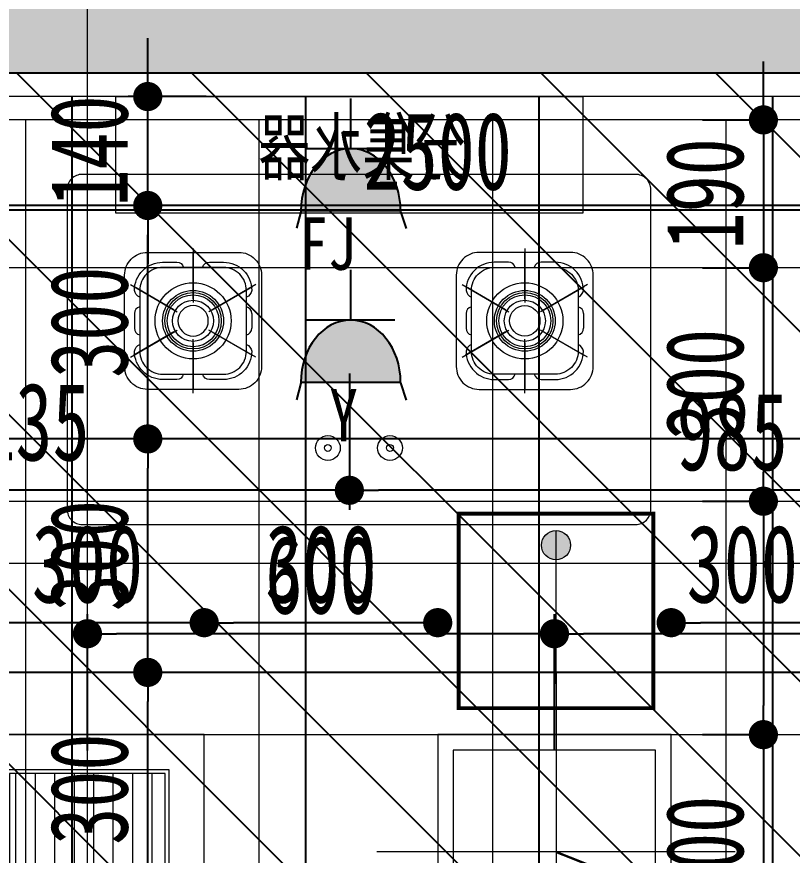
# Model space of a CAD drawing. Header units: millimetres. Extents: x 815519 to 890079, y 147095 to 251022.
# Drawn here: x 876051 to 877047, y 217413 to 218490 of the extents above; entities that cross this region are included whole.
import ezdxf
from ezdxf.enums import TextEntityAlignment as Align

# ---------------------------------------------------------------- set-up
doc = ezdxf.new("R2010")
doc.units = ezdxf.units.MM
doc.header["$LTSCALE"] = 1000
for name, pattern in [('DASH', [0.35, 0.25, -0.1]), ('DASHDOT', [1, 0.5, -0.25, 0, -0.25]), ('DOTE', [61.468, 50.8, -5.08, 0.508, -5.08])]:
    doc.linetypes.add(name, pattern=pattern)
doc.layers.get('Defpoints').update_dxf_attribs({"color": 1})
for name, color, linetype in [('-02插座图层', 30, 'Continuous'), ('A-完成面尺寸标注', 53, 'Continuous'), ('A-尺寸标注', 53, 'Continuous'), ('EL-插座设备', 11, 'Continuous'), ('FC-材料分缝', 8, 'Continuous'), ('FLOOR_HATCH', 9, 'Continuous'), ('HOLE', 7, 'Continuous'), ('PUB_HATCH', 8, 'Continuous'), ('T-天花灯具', 7, 'Continuous')]:
    doc.layers.add(name, color=color, linetype=linetype)
for name, color, linetype, lineweight in [('EL-插座尺寸', 53, 'Continuous', 0), ('EL-线路控制', 11, 'Continuous', 0), ('FC-地面尺寸', 53, 'Continuous', 0), ('FF-固定家具（低位）', 33, 'Continuous', 0), ('FF-洁具', 32, 'Continuous', 0), ('FF-活动家具', 33, 'Continuous', 0), ('L-梁', 91, 'DASH', 0), ('RC-天花尺寸', 53, 'Continuous', 0), ('RC-天花灯具', 140, 'Continuous', 0), ('RC-天花灯具尺寸', 53, 'Continuous', 0), ('RC-天花设备', 192, 'Continuous', 0), ('RC-天花造型', 40, 'Continuous', 0), ('S-WALL', 255, 'Continuous', 0), ('S-装饰完成线', 30, 'Continuous', 0), ('S-轴线', 149, 'DOTE', 0)]:
    doc.layers.add(name, color=color, linetype=linetype, lineweight=lineweight)
doc.styles.get("Standard").update_dxf_attribs({"font": 'gbenor.shx', "bigfont": 'gbcbig.shx'})
doc.styles.add('TH-STYLE1', font='', dxfattribs={"width": 0.7})
doc.styles.add('文字标注', font='')
doc.styles.get('TH-STYLE1').set_extended_font_data('STFangsong')
doc.styles.get('文字标注').set_extended_font_data('SimSun')
doc.dimstyles.new('[布局]1：50', dxfattribs={"dimtxt": 2, "dimasz": 0.75, "dimexe": 0.5, "dimexo": 0.8, "dimgap": 0.5, "dimtad": 1, "dimdec": 0, "dimlfac": 50, "dimrnd": 5, "dimdsep": 46, "dimtxsty": 'TH-STYLE1', "dimblk": 'DOT', "dimcen": 1, "dimdle": 0.5, "dimclrd": 53, "dimclre": 53, "dimclrt": 53, "dimadec": 0, "dimazin": 0, "dimtfac": 1, "dimtdec": 0, "dimtix": 1, "dimtmove": 2, "dimatfit": 3, "dimldrblk": 'HBA_DIMENSION_TICK-天华', "dimfxl": 3, "dimfxlon": 1, "dimarcsym": 0})
doc.dimstyles.new('TH-1：50', dxfattribs={"dimscale": 50, "dimtxt": 2, "dimasz": 0.75, "dimexe": 0.5, "dimexo": 0.8, "dimgap": 0.5, "dimtad": 1, "dimdec": 0, "dimrnd": 5, "dimdsep": 46, "dimtxsty": 'TH-STYLE1', "dimblk": 'DOT', "dimcen": 1, "dimdle": 0.5, "dimclrd": 53, "dimclre": 53, "dimclrt": 2, "dimadec": 0, "dimazin": 2, "dimtfac": 1, "dimtdec": 0, "dimtix": 1, "dimtmove": 2, "dimatfit": 3, "dimldrblk": 'HBA_DIMENSION_TICK-天华', "dimfxl": 3, "dimfxlon": 1, "dimarcsym": 0})
doc.dimstyles.new('TH-[布局]1：50', dxfattribs={"dimscale": 0, "dimtxt": 2, "dimasz": 0.75, "dimexe": 0.3, "dimexo": 0.8, "dimgap": 0.5, "dimtad": 1, "dimdec": 0, "dimrnd": 5, "dimdsep": 46, "dimtxsty": 'TH-STYLE1', "dimblk": 'DOT', "dimcen": 1, "dimdle": 0.5, "dimclrd": 53, "dimclre": 53, "dimclrt": 53, "dimadec": 0, "dimazin": 2, "dimtfac": 1, "dimtdec": 0, "dimtix": 1, "dimtmove": 2, "dimatfit": 3, "dimldrblk": 'HBA_DIMENSION_TICK-天华', "dimfxl": 3, "dimfxlon": 1, "dimarcsym": 0})

# ---------------------------------------------------------------- blocks, each defined once
blk = doc.blocks.new('A$C5E0D7511')
at = {"layer": 'FF-洁具'}
for p, q in [((141.7, 668.6), (176.5, 608.4)), ((234.7, 668.6), (200, 608.4)), ((174, 612.6), (144.2, 664.3)), ((178.9, 663.4), (197.5, 663.4)), ((202.4, 612.6), (232.3, 664.3)), ((112.9, 627.2), (112.9, 627.2)), ((95.3, 588.1), (164.7, 588.1)), ((159.8, 588.1), (100.2, 588.1)), ((281.2, 588.1), (211.7, 588.1)), ((216.6, 588.1), (276.3, 588.1)), ((141.7, 507.6), (176.5, 567.7)), ((174, 563.5), (144.2, 511.8)), ((234.7, 507.6), (200, 567.7)), ((202.4, 563.5), (232.3, 511.8)), ((178.9, 512.7), (197.5, 512.7)), ((141.7, 242.4), (176.5, 182.3)), ((174, 186.5), (144.2, 238.2)), ((178.9, 237.3), (197.5, 237.3)), ((234.7, 242.4), (200, 182.3)), ((202.4, 186.5), (232.3, 238.2)), ((95.3, 161.9), (164.7, 161.9)), ((159.8, 161.9), (100.2, 161.9)), ((281.2, 161.9), (211.7, 161.9)), ((216.6, 161.9), (276.3, 161.9)), ((141.7, 81.4), (176.5, 141.6)), ((234.7, 81.4), (200, 141.6)), ((174, 137.4), (144.2, 85.7)), ((202.4, 137.4), (232.3, 85.7)), ((112.9, 122.8), (112.9, 122.8)), ((178.9, 86.6), (197.5, 86.6))]:
    blk.add_line(p, q, dxfattribs=at)
for points in [[(0, 19.6, 0.414214), (19.6, 0), (430.4, 0, 0.414214), (450, 19.6), (450, 730.4, 0.414214), (430.4, 750), (19.6, 750, 0.414214), (0, 730.4)], [(129.5, 676.1, 0.414214), (100.2, 646.8), (100.2, 529.4, 0.414214), (129.5, 500), (246.9, 500, 0.414214), (276.3, 529.4), (276.3, 646.8, 0.414214), (246.9, 676.1)], [(149.1, 656.6), (227.4, 656.6, -0.414214), (256.7, 627.2), (256.7, 548.9, -0.414214), (227.4, 519.6), (149.1, 519.6, -0.414214), (119.7, 548.9), (119.7, 627.2, -0.414214)], [(129.5, 73.9, -0.414214), (100.2, 103.2), (100.2, 220.6, -0.414214), (129.5, 250), (246.9, 250, -0.414214), (276.3, 220.6), (276.3, 103.2, -0.414214), (246.9, 73.9)], [(149.1, 93.4), (227.4, 93.4, 0.414214), (256.7, 122.8), (256.7, 201.1, 0.414214), (227.4, 230.4), (149.1, 230.4, 0.414214), (119.7, 201.1), (119.7, 122.8, 0.414214)]]:
    blk.add_lwpolyline(points, format="xyb", close=True, dxfattribs=at)
for points in [[(157.9, 656.6, 0.251251), (149.1, 663.4, 0.414214), (112.9, 627.2), (112.9, 609.1, 0.359638), (119.7, 600.3)], [(256.7, 600.3, 0.359638), (263.6, 609.1), (263.6, 627.2, 0.414214), (227.4, 663.4, 0.251251), (218.6, 656.6)], [(188.2, 607.6, -1), (188.2, 568.5, -1), (188.2, 607.6, -1)], [(119.7, 575.8, 0.359638), (112.9, 567), (112.9, 548.9, 0.414214), (149.1, 512.7, 0.251251), (157.9, 519.6)], [(218.6, 519.6, 0.251251), (227.4, 512.7, 0.414214), (263.6, 548.9), (263.6, 548.9), (263.6, 567, 0.359638), (256.7, 575.8, 0.359638)], [(119.7, 174.2, -0.359638), (112.9, 183), (112.9, 201.1, -0.414214), (149.1, 237.3, -0.251251), (157.9, 230.4)], [(218.6, 230.4, -0.251251), (227.4, 237.3, -0.414214), (263.6, 201.1), (263.6, 201.1), (263.6, 183, -0.359638), (256.7, 174.2, -0.359638)], [(188.2, 142.4, 1), (188.2, 181.5, 1), (188.2, 142.4, 1)], [(157.9, 93.4, -0.251251), (149.1, 86.6, -0.414214), (112.9, 122.8), (112.9, 140.9, -0.359638), (119.7, 149.7)], [(256.7, 149.7, -0.359638), (263.6, 140.9), (263.6, 122.8, -0.414214), (227.4, 86.6, -0.251251), (218.6, 93.4)]]:
    blk.add_lwpolyline(points, format="xyb", dxfattribs=at)
for points in [[(174, 612.6), (144.2, 664.3)], [(202.4, 612.6), (232.3, 664.3)], [(159.8, 588.1), (100.2, 588.1)], [(216.6, 588.1), (276.3, 588.1)], [(174, 563.5), (144.2, 511.8)], [(202.4, 563.5), (232.3, 511.8)], [(174, 186.5), (144.2, 238.2)], [(202.4, 186.5), (232.3, 238.2)], [(159.8, 161.9), (100.2, 161.9)], [(216.6, 161.9), (276.3, 161.9)], [(174, 137.4), (144.2, 85.7)], [(202.4, 137.4), (232.3, 85.7)]]:
    blk.add_lwpolyline(points, dxfattribs=at)
for centre, radius in [((188.2, 588.1), 48.9), ((188.2, 588.1), 39.1), ((188.2, 588.1), 36.2), ((188.2, 588.1), 33.3), ((188.2, 588.1), 26.4), ((351.6, 414.9), 15.9), ((351.6, 414.9), 4.33), ((351.6, 335.1), 15.9), ((351.6, 335.1), 4.33), ((188.2, 161.9), 48.9), ((188.2, 161.9), 39.1), ((188.2, 161.9), 36.2), ((188.2, 161.9), 33.3), ((188.2, 161.9), 26.4)]:
    blk.add_circle(centre, radius, dxfattribs=at)
for centre, start, end in [((178.7, 654.7), 88.314, 167.436), ((197.8, 654.7), 12.564, 91.6861), ((178.7, 521.5), 192.564, 271.686), ((197.8, 521.5), 268.3139, 347.436), ((178.7, 228.5), 88.314, 167.436), ((197.8, 228.5), 12.564, 91.6861), ((178.7, 95.3), 192.564, 271.686), ((197.8, 95.3), 268.3139, 347.436)]:
    blk.add_arc(centre, 8.76, start, end, dxfattribs=at)
blk = doc.blocks.new('sdhdfjdryk')
blk.add_lwpolyline([(390058.2, 450970.6), (390658.2, 450970.6), (390658.2, 451120.6), (390058.2, 451120.6)], close=True)
at = {"insert": (390207.9, 451090.6), "char_height": 70, "width": 332.073, "attachment_point": 1, "style": 'TH-STYLE1'}
blk.add_mtext('分集水器', dxfattribs=at)
blk = doc.blocks.new('_Dot')
at = {"color": 33, "linetype": 'ByBlock', "lineweight": -2}
blk.add_line((-0.5, 0), (-1, 0), dxfattribs=at)
at = {"color": 33, "linetype": 'ByBlock', "const_width": 0.5}
blk.add_lwpolyline([(-0.25, 0, 1), (0.25, 0, 1)], format="xyb", close=True, dxfattribs=at)
blk = doc.blocks.new('*D1062')
at = {"layer": 'Defpoints', "color": 0, "transparency": 16777216}
for p in [(877461.8, 218242.8, 6.9), (876478.3, 218219.8), (876478.3, 217881.5)]:
    blk.add_point(p, dxfattribs=at)
at = {"layer": 'EL-插座尺寸', "color": 53, "lineweight": -2, "transparency": 16777216}
for p, q in [((876478.3, 218031.5), (876478.3, 217856.5)), ((877461.8, 218031.5), (877461.8, 217856.5)), ((877424.3, 217881.5), (876515.8, 217881.5))]:
    blk.add_line(p, q, dxfattribs=at)
at = {"layer": 'EL-插座尺寸', "color": 53, "lineweight": -2, "transparency": 16777216, "xscale": 37.5, "yscale": 37.5, "zscale": 37.5, "rotation": 180}
blk.add_blockref('_Dot', (876478.3, 217881.5), dxfattribs=at)
at = {"layer": 'EL-插座尺寸', "color": 53, "lineweight": -2, "transparency": 16777216, "xscale": 37.5, "yscale": 37.5, "zscale": 37.5}
blk.add_blockref('_Dot', (877461.8, 217881.5), dxfattribs=at)
at = {"layer": 'EL-插座尺寸', "color": 2, "transparency": 16777216, "insert": (876970.1, 217956.5), "char_height": 100, "attachment_point": 5, "style": 'TH-STYLE1'}
blk.add_mtext('985', dxfattribs=at)
blk = doc.blocks.new('HBA_DIMENSION_TICK-天华')
at = {"color": 50, "linetype": 'ByBlock'}
for points in [[(-72.714, 62.307), (-54.906, 79.963), (-12, -0.037), (0, 0)], [(-72.714, -62.307), (-54.906, -79.963), (-12, 0.037), (0, 0)]]:
    blk.add_solid(points, dxfattribs=at)
blk = doc.blocks.new('*D1063')
at = {"layer": 'Defpoints', "color": 0, "transparency": 16777216}
for p in [(876478.3, 218219.8), (875341.8, 218183), (875341.8, 217881.5)]:
    blk.add_point(p, dxfattribs=at)
at = {"layer": 'EL-插座尺寸', "color": 53, "lineweight": -2, "transparency": 16777216}
for p, q in [((875341.8, 218031.5), (875341.8, 217856.5)), ((876478.3, 218031.5), (876478.3, 217856.5)), ((876440.8, 217881.5), (875379.3, 217881.5))]:
    blk.add_line(p, q, dxfattribs=at)
at = {"layer": 'EL-插座尺寸', "color": 53, "lineweight": -2, "transparency": 16777216, "xscale": 37.5, "yscale": 37.5, "zscale": 37.5, "rotation": 180}
blk.add_blockref('_Dot', (875341.8, 217881.5), dxfattribs=at)
at = {"layer": 'EL-插座尺寸', "color": 53, "lineweight": -2, "transparency": 16777216, "xscale": 37.5, "yscale": 37.5, "zscale": 37.5}
blk.add_blockref('_Dot', (876478.3, 217881.5), dxfattribs=at)
at = {"layer": 'EL-插座尺寸', "color": 2, "transparency": 16777216, "insert": (876049.3, 217969), "char_height": 100, "attachment_point": 5, "style": 'TH-STYLE1'}
blk.add_mtext('1135', dxfattribs=at)
blk = doc.blocks.new('*D1111')
at = {"layer": 'A-尺寸标注', "color": 53, "lineweight": -2, "ltscale": 0.5, "transparency": 16777216}
for p, q in [((875241.8, 219478.8), (875241.8, 219653.8)), ((876141.8, 219478.8), (876141.8, 219653.8)), ((876104.3, 219628.8), (875279.3, 219628.8))]:
    blk.add_line(p, q, dxfattribs=at)
at = {"layer": 'Defpoints', "color": 0, "ltscale": 0.5, "transparency": 16777216}
for p in [(875241.8, 219628.8), (876141.8, 218863.4), (875241.8, 218390.2)]:
    blk.add_point(p, dxfattribs=at)
at = {"layer": 'A-尺寸标注', "color": 53, "lineweight": -2, "ltscale": 0.5, "transparency": 16777216, "xscale": 37.5, "yscale": 37.5, "zscale": 37.5, "rotation": 180}
blk.add_blockref('_Dot', (875241.8, 219628.8), dxfattribs=at)
at = {"layer": 'A-尺寸标注', "color": 53, "lineweight": -2, "ltscale": 0.5, "transparency": 16777216, "xscale": 37.5, "yscale": 37.5, "zscale": 37.5}
blk.add_blockref('_Dot', (876141.8, 219628.8), dxfattribs=at)
at = {"layer": 'A-尺寸标注', "color": 2, "ltscale": 0.5, "transparency": 16777216, "insert": (875691.8, 219703.8), "char_height": 100, "attachment_point": 5, "style": 'TH-STYLE1'}
blk.add_mtext('900', dxfattribs=at)
blk = doc.blocks.new('*D1180')
at = {"layer": 'A-完成面尺寸标注', "color": 53, "lineweight": -2, "ltscale": 0.5, "transparency": 16777216}
for p, q in [((875341.8, 218377.6), (875341.8, 218216.9)), ((877841.8, 218347.5), (877841.8, 218216.9)), ((875379.3, 218241.9), (877804.3, 218241.9))]:
    blk.add_line(p, q, dxfattribs=at)
at = {"layer": 'Defpoints', "color": 0, "ltscale": 0.5, "transparency": 16777216}
for p in [(875341.8, 218417.5, 6.9), (877841.8, 218387.5), (877841.8, 218241.9)]:
    blk.add_point(p, dxfattribs=at)
at = {"layer": 'A-完成面尺寸标注', "color": 53, "lineweight": -2, "ltscale": 0.5, "transparency": 16777216, "xscale": 37.49999999999999, "yscale": 37.49999999999999, "zscale": 37.49999999999999, "rotation": 180}
blk.add_blockref('_Dot', (875341.8, 218241.9), dxfattribs=at)
at = {"layer": 'A-完成面尺寸标注', "color": 53, "lineweight": -2, "ltscale": 0.5, "transparency": 16777216, "xscale": 37.49999999999999, "yscale": 37.49999999999999, "zscale": 37.49999999999999}
blk.add_blockref('_Dot', (877841.8, 218241.9), dxfattribs=at)
at = {"layer": 'A-完成面尺寸标注', "color": 53, "ltscale": 0.5, "transparency": 16777216, "insert": (876591.8, 218316.9), "char_height": 100, "attachment_point": 5, "style": 'TH-STYLE1'}
blk.add_mtext('2500', dxfattribs=at)
blk = doc.blocks.new('*D1218')
at = {"layer": 'Defpoints', "color": 0, "ltscale": 0.5, "transparency": 16777216}
for p in [(876891.8, 217711.4), (876891.8, 217711.4), (877191.8, 217711.4)]:
    blk.add_point(p, dxfattribs=at)
at = {"layer": 'RC-天花尺寸', "color": 53, "lineweight": -2, "ltscale": 0.5, "transparency": 16777216}
for p, q in [((876891.8, 217711.4), (876891.8, 217726.4)), ((877191.8, 217711.4), (877191.8, 217726.4)), ((877154.3, 217711.4), (876929.3, 217711.4))]:
    blk.add_line(p, q, dxfattribs=at)
at = {"layer": 'RC-天花尺寸', "color": 53, "lineweight": -2, "ltscale": 0.5, "transparency": 16777216, "xscale": 37.49999999999999, "yscale": 37.49999999999999, "zscale": 37.49999999999999, "rotation": 180}
blk.add_blockref('_Dot', (876891.8, 217711.4), dxfattribs=at)
at = {"layer": 'RC-天花尺寸', "color": 53, "lineweight": -2, "ltscale": 0.5, "transparency": 16777216, "xscale": 37.49999999999999, "yscale": 37.49999999999999, "zscale": 37.49999999999999}
blk.add_blockref('_Dot', (877191.8, 217711.4), dxfattribs=at)
at = {"layer": 'RC-天花尺寸', "color": 53, "ltscale": 0.5, "transparency": 16777216, "insert": (876983.1, 217786.4), "char_height": 100, "attachment_point": 5, "style": 'TH-STYLE1'}
blk.add_mtext('300', dxfattribs=at)
blk = doc.blocks.new('*D1219')
at = {"layer": 'Defpoints', "color": 0, "ltscale": 0.5, "transparency": 16777216}
for p in [(876291.8, 217711.4), (876591.8, 217711.4), (876291.8, 217672)]:
    blk.add_point(p, dxfattribs=at)
at = {"layer": 'RC-天花尺寸', "color": 53, "lineweight": -2, "ltscale": 0.5, "transparency": 16777216}
for p, q in [((876291.8, 217711.4), (876291.8, 217726.4)), ((876591.8, 217711.4), (876591.8, 217726.4)), ((876554.3, 217711.4), (876329.3, 217711.4))]:
    blk.add_line(p, q, dxfattribs=at)
at = {"layer": 'RC-天花尺寸', "color": 53, "lineweight": -2, "ltscale": 0.5, "transparency": 16777216, "xscale": 37.49999999999999, "yscale": 37.49999999999999, "zscale": 37.49999999999999, "rotation": 180}
blk.add_blockref('_Dot', (876291.8, 217711.4), dxfattribs=at)
at = {"layer": 'RC-天花尺寸', "color": 53, "lineweight": -2, "ltscale": 0.5, "transparency": 16777216, "xscale": 37.49999999999999, "yscale": 37.49999999999999, "zscale": 37.49999999999999}
blk.add_blockref('_Dot', (876591.8, 217711.4), dxfattribs=at)
at = {"layer": 'RC-天花尺寸', "color": 53, "ltscale": 0.5, "transparency": 16777216, "insert": (876441.8, 217786.4), "char_height": 100, "attachment_point": 5, "style": 'TH-STYLE1'}
blk.add_mtext('300', dxfattribs=at)
blk = doc.blocks.new('*D1220')
at = {"layer": 'Defpoints', "color": 0, "ltscale": 0.5, "transparency": 16777216}
for p in [(875991.8, 217736.5), (875991.8, 217711.4), (876291.8, 217672)]:
    blk.add_point(p, dxfattribs=at)
at = {"layer": 'RC-天花尺寸', "color": 53, "lineweight": -2, "ltscale": 0.5, "transparency": 16777216}
for p, q in [((876291.8, 217711.4), (876291.8, 217726.4)), ((875991.8, 217711.4), (875991.8, 217696.4)), ((876254.3, 217711.4), (876029.3, 217711.4))]:
    blk.add_line(p, q, dxfattribs=at)
at = {"layer": 'RC-天花尺寸', "color": 53, "lineweight": -2, "ltscale": 0.5, "transparency": 16777216, "xscale": 37.49999999999999, "yscale": 37.49999999999999, "zscale": 37.49999999999999, "rotation": 180}
blk.add_blockref('_Dot', (875991.8, 217711.4), dxfattribs=at)
at = {"layer": 'RC-天花尺寸', "color": 53, "lineweight": -2, "ltscale": 0.5, "transparency": 16777216, "xscale": 37.49999999999999, "yscale": 37.49999999999999, "zscale": 37.49999999999999}
blk.add_blockref('_Dot', (876291.8, 217711.4), dxfattribs=at)
at = {"layer": 'RC-天花尺寸', "color": 53, "ltscale": 0.5, "transparency": 16777216, "insert": (876141.8, 217786.4), "char_height": 100, "attachment_point": 5, "style": 'TH-STYLE1'}
blk.add_mtext('300', dxfattribs=at)
blk = doc.blocks.new('*D1223')
at = {"layer": 'Defpoints', "color": 0, "ltscale": 0.5, "transparency": 16777216}
for p in [(876891.8, 218357.5), (876891.8, 218167.5), (877010.2, 218167.5)]:
    blk.add_point(p, dxfattribs=at)
at = {"layer": 'RC-天花尺寸', "color": 53, "lineweight": -2, "ltscale": 0.5, "transparency": 16777216}
for p, q in [((877010.2, 218395), (877010.2, 218432.5)), ((876931.8, 218357.5), (877025.2, 218357.5)), ((877010.2, 218357.5), (877010.2, 218167.5)), ((876931.8, 218167.5), (877025.2, 218167.5)), ((877010.2, 218130), (877010.2, 218092.5))]:
    blk.add_line(p, q, dxfattribs=at)
at = {"layer": 'RC-天花尺寸', "color": 53, "lineweight": -2, "ltscale": 0.5, "transparency": 16777216, "xscale": 37.49999999999999, "yscale": 37.49999999999999, "zscale": 37.49999999999999}
for p, rotation in [((877010.2, 218357.5), 270), ((877010.2, 218167.5), 90)]:
    blk.add_blockref('_Dot', p, dxfattribs=dict(at, rotation=rotation))
at = {"layer": 'RC-天花尺寸', "color": 53, "ltscale": 0.5, "transparency": 16777216, "insert": (876935.2, 218262.5), "char_height": 100, "attachment_point": 5, "rotation": 90, "style": 'TH-STYLE1'}
blk.add_mtext('190', dxfattribs=at)
blk = doc.blocks.new('*D1224')
at = {"layer": 'Defpoints', "color": 0, "ltscale": 0.5, "transparency": 16777216}
for p in [(876891.8, 218167.5), (876891.8, 217867.5), (877010.2, 217867.5)]:
    blk.add_point(p, dxfattribs=at)
at = {"layer": 'RC-天花尺寸', "color": 53, "lineweight": -2, "ltscale": 0.5, "transparency": 16777216}
for p, q in [((876931.8, 218167.5), (877025.2, 218167.5)), ((877010.2, 218130), (877010.2, 217905)), ((876931.8, 217867.5), (877025.2, 217867.5))]:
    blk.add_line(p, q, dxfattribs=at)
at = {"layer": 'RC-天花尺寸', "color": 53, "lineweight": -2, "ltscale": 0.5, "transparency": 16777216, "xscale": 37.49999999999999, "yscale": 37.49999999999999, "zscale": 37.49999999999999}
for p, rotation in [((877010.2, 218167.5), 90), ((877010.2, 217867.5), 270)]:
    blk.add_blockref('_Dot', p, dxfattribs=dict(at, rotation=rotation))
at = {"layer": 'RC-天花尺寸', "color": 53, "ltscale": 0.5, "transparency": 16777216, "insert": (876935.2, 218017.5), "char_height": 100, "attachment_point": 5, "rotation": 90, "style": 'TH-STYLE1'}
blk.add_mtext('300', dxfattribs=at)
blk = doc.blocks.new('*D1225')
at = {"layer": 'Defpoints', "color": 0, "ltscale": 0.5, "transparency": 16777216}
for p in [(876891.8, 217867.5), (876891.8, 217567.5), (877010.2, 217567.5)]:
    blk.add_point(p, dxfattribs=at)
at = {"layer": 'RC-天花尺寸', "color": 53, "lineweight": -2, "ltscale": 0.5, "transparency": 16777216}
for p, q in [((876931.8, 217867.5), (877025.2, 217867.5)), ((877010.2, 217830), (877010.2, 217605)), ((876931.8, 217567.5), (877025.2, 217567.5))]:
    blk.add_line(p, q, dxfattribs=at)
at = {"layer": 'RC-天花尺寸', "color": 53, "lineweight": -2, "ltscale": 0.5, "transparency": 16777216, "xscale": 37.49999999999999, "yscale": 37.49999999999999, "zscale": 37.49999999999999}
for p, rotation in [((877010.2, 217867.5), 90), ((877010.2, 217567.5), 270)]:
    blk.add_blockref('_Dot', p, dxfattribs=dict(at, rotation=rotation))
at = {"layer": 'RC-天花尺寸', "color": 53, "ltscale": 0.5, "transparency": 16777216, "insert": (877107.3, 217711.4), "char_height": 100, "attachment_point": 5, "rotation": 90, "style": 'TH-STYLE1'}
blk.add_mtext('300', dxfattribs=at)
blk = doc.blocks.new('*D1226')
at = {"layer": 'Defpoints', "color": 0, "ltscale": 0.5, "transparency": 16777216}
for p in [(876891.8, 217567.5), (876891.8, 217267.5), (877010.2, 217267.5)]:
    blk.add_point(p, dxfattribs=at)
at = {"layer": 'RC-天花尺寸', "color": 53, "lineweight": -2, "ltscale": 0.5, "transparency": 16777216}
for p, q in [((876931.8, 217567.5), (877025.2, 217567.5)), ((877010.2, 217530), (877010.2, 217305)), ((876931.8, 217267.5), (877025.2, 217267.5))]:
    blk.add_line(p, q, dxfattribs=at)
at = {"layer": 'RC-天花尺寸', "color": 53, "lineweight": -2, "ltscale": 0.5, "transparency": 16777216, "xscale": 37.49999999999999, "yscale": 37.49999999999999, "zscale": 37.49999999999999}
for p, rotation in [((877010.2, 217567.5), 90), ((877010.2, 217267.5), 270)]:
    blk.add_blockref('_Dot', p, dxfattribs=dict(at, rotation=rotation))
at = {"layer": 'RC-天花尺寸', "color": 53, "ltscale": 0.5, "transparency": 16777216, "insert": (876935.2, 217417.5), "char_height": 100, "attachment_point": 5, "rotation": 90, "style": 'TH-STYLE1'}
blk.add_mtext('300', dxfattribs=at)
blk = doc.blocks.new('*D1298')
at = {"layer": 'Defpoints', "color": 0, "transparency": 16777216}
for p in [(876219.3, 217647.5), (876421.8, 217647.5), (876421.8, 217347.5)]:
    blk.add_point(p, dxfattribs=at)
at = {"layer": 'FC-地面尺寸', "color": 53, "lineweight": -2, "transparency": 16777216}
for p, q in [((876294.3, 217647.5), (876194.3, 217647.5)), ((876219.3, 217385), (876219.3, 217610)), ((876294.3, 217347.5), (876194.3, 217347.5))]:
    blk.add_line(p, q, dxfattribs=at)
at = {"layer": 'FC-地面尺寸', "color": 53, "lineweight": -2, "transparency": 16777216, "xscale": 37.49999999999999, "yscale": 37.49999999999999, "zscale": 37.49999999999999}
for p, rotation in [((876219.3, 217647.5), 90), ((876219.3, 217347.5), 270)]:
    blk.add_blockref('_Dot', p, dxfattribs=dict(at, rotation=rotation))
at = {"layer": 'FC-地面尺寸', "color": 53, "transparency": 16777216, "insert": (876144.3, 217497.5), "char_height": 100, "attachment_point": 5, "rotation": 90, "style": 'TH-STYLE1'}
blk.add_mtext('300', dxfattribs=at)
blk = doc.blocks.new('*D1299')
at = {"layer": 'Defpoints', "color": 0, "transparency": 16777216}
for p in [(876219.3, 217947.5), (876421.8, 217947.5), (876421.8, 217647.5)]:
    blk.add_point(p, dxfattribs=at)
at = {"layer": 'FC-地面尺寸', "color": 53, "lineweight": -2, "transparency": 16777216}
for p, q in [((876294.3, 217947.5), (876194.3, 217947.5)), ((876219.3, 217685), (876219.3, 217910)), ((876294.3, 217647.5), (876194.3, 217647.5))]:
    blk.add_line(p, q, dxfattribs=at)
at = {"layer": 'FC-地面尺寸', "color": 53, "lineweight": -2, "transparency": 16777216, "xscale": 37.49999999999999, "yscale": 37.49999999999999, "zscale": 37.49999999999999}
for p, rotation in [((876219.3, 217947.5), 90), ((876219.3, 217647.5), 270)]:
    blk.add_blockref('_Dot', p, dxfattribs=dict(at, rotation=rotation))
at = {"layer": 'FC-地面尺寸', "color": 53, "transparency": 16777216, "insert": (876144.3, 217797.5), "char_height": 100, "attachment_point": 5, "rotation": 90, "style": 'TH-STYLE1'}
blk.add_mtext('300', dxfattribs=at)
blk = doc.blocks.new('*D1300')
at = {"layer": 'Defpoints', "color": 0, "transparency": 16777216}
for p in [(876219.3, 218247.5), (876421.8, 218247.5), (876421.8, 217947.5)]:
    blk.add_point(p, dxfattribs=at)
at = {"layer": 'FC-地面尺寸', "color": 53, "lineweight": -2, "transparency": 16777216}
for p, q in [((876294.3, 218247.5), (876194.3, 218247.5)), ((876219.3, 217985), (876219.3, 218210)), ((876294.3, 217947.5), (876194.3, 217947.5))]:
    blk.add_line(p, q, dxfattribs=at)
at = {"layer": 'FC-地面尺寸', "color": 53, "lineweight": -2, "transparency": 16777216, "xscale": 37.49999999999999, "yscale": 37.49999999999999, "zscale": 37.49999999999999}
for p, rotation in [((876219.3, 218247.5), 90), ((876219.3, 217947.5), 270)]:
    blk.add_blockref('_Dot', p, dxfattribs=dict(at, rotation=rotation))
at = {"layer": 'FC-地面尺寸', "color": 53, "transparency": 16777216, "insert": (876144.3, 218097.5), "char_height": 100, "attachment_point": 5, "rotation": 90, "style": 'TH-STYLE1'}
blk.add_mtext('300', dxfattribs=at)
blk = doc.blocks.new('*D1301')
at = {"layer": 'Defpoints', "color": 0, "transparency": 16777216}
for p in [(876219.3, 218387.5), (876421.8, 218387.5), (876421.8, 218247.5)]:
    blk.add_point(p, dxfattribs=at)
at = {"layer": 'FC-地面尺寸', "color": 53, "lineweight": -2, "transparency": 16777216}
for p, q in [((876219.3, 218425), (876219.3, 218462.5)), ((876294.3, 218387.5), (876194.3, 218387.5)), ((876219.3, 218247.5), (876219.3, 218387.5)), ((876294.3, 218247.5), (876194.3, 218247.5)), ((876219.3, 218210), (876219.3, 218172.5))]:
    blk.add_line(p, q, dxfattribs=at)
at = {"layer": 'FC-地面尺寸', "color": 53, "lineweight": -2, "transparency": 16777216, "xscale": 37.49999999999999, "yscale": 37.49999999999999, "zscale": 37.49999999999999}
for p, rotation in [((876219.3, 218387.5), 270), ((876219.3, 218247.5), 90)]:
    blk.add_blockref('_Dot', p, dxfattribs=dict(at, rotation=rotation))
at = {"layer": 'FC-地面尺寸', "color": 53, "transparency": 16777216, "insert": (876144.3, 218317.5), "char_height": 100, "attachment_point": 5, "rotation": 90, "style": 'TH-STYLE1'}
blk.add_mtext('140', dxfattribs=at)
blk = doc.blocks.new('*D1375')
at = {"layer": 'Defpoints', "color": 0, "ltscale": 0.5, "transparency": 16777216}
for p in [(877841.8, 217858, 6.9), (876741.8, 217697.2), (876741.8, 217417.5)]:
    blk.add_point(p, dxfattribs=at)
at = {"layer": 'RC-天花灯具尺寸', "color": 53, "lineweight": -2, "ltscale": 0.5, "transparency": 16777216}
for p, q in [((877841.8, 217818), (877841.8, 217672.2)), ((876741.8, 217547.2), (876741.8, 217722.2)), ((877804.3, 217697.2), (876779.3, 217697.2))]:
    blk.add_line(p, q, dxfattribs=at)
at = {"layer": 'RC-天花灯具尺寸', "color": 53, "lineweight": -2, "ltscale": 0.5, "transparency": 16777216, "xscale": 37.49999999999999, "yscale": 37.49999999999999, "zscale": 37.49999999999999, "rotation": 180}
blk.add_blockref('_Dot', (876741.8, 217697.2), dxfattribs=at)
at = {"layer": 'RC-天花灯具尺寸', "color": 53, "lineweight": -2, "ltscale": 0.5, "transparency": 16777216, "xscale": 37.49999999999999, "yscale": 37.49999999999999, "zscale": 37.49999999999999}
blk.add_blockref('_Dot', (877841.8, 217697.2), dxfattribs=at)
at = {"layer": 'RC-天花灯具尺寸', "color": 53, "ltscale": 0.5, "transparency": 16777216, "insert": (877291.8, 217772.2), "char_height": 100, "attachment_point": 5, "style": 'TH-STYLE1'}
blk.add_mtext('1100', dxfattribs=at)
blk = doc.blocks.new('*D1376')
at = {"layer": 'Defpoints', "color": 0, "ltscale": 0.5, "transparency": 16777216}
for p in [(876141.8, 217697.2), (876141.8, 217417.5), (876741.8, 217417.5)]:
    blk.add_point(p, dxfattribs=at)
at = {"layer": 'RC-天花灯具尺寸', "color": 53, "lineweight": -2, "ltscale": 0.5, "transparency": 16777216}
for p, q in [((876141.8, 217547.2), (876141.8, 217722.2)), ((876741.8, 217547.2), (876741.8, 217722.2)), ((876704.3, 217697.2), (876179.3, 217697.2))]:
    blk.add_line(p, q, dxfattribs=at)
at = {"layer": 'RC-天花灯具尺寸', "color": 53, "lineweight": -2, "ltscale": 0.5, "transparency": 16777216, "xscale": 37.49999999999999, "yscale": 37.49999999999999, "zscale": 37.49999999999999, "rotation": 180}
blk.add_blockref('_Dot', (876141.8, 217697.2), dxfattribs=at)
at = {"layer": 'RC-天花灯具尺寸', "color": 53, "lineweight": -2, "ltscale": 0.5, "transparency": 16777216, "xscale": 37.49999999999999, "yscale": 37.49999999999999, "zscale": 37.49999999999999}
blk.add_blockref('_Dot', (876741.8, 217697.2), dxfattribs=at)
at = {"layer": 'RC-天花灯具尺寸', "color": 53, "ltscale": 0.5, "transparency": 16777216, "insert": (876441.8, 217772.2), "char_height": 100, "attachment_point": 5, "style": 'TH-STYLE1'}
blk.add_mtext('600', dxfattribs=at)
blk = doc.blocks.new('A户型左模型')
at = {"layer": 'FLOOR_HATCH'}
h = blk.add_hatch(dxfattribs=at)
h.set_pattern_fill('ANSI31', color=256, scale=100, style=0)
h.set_pattern_definition([(45, (0, 0), (-112.2532, 112.2532), [])])
h.paths.add_polyline_path([(666818.3, -218628), (669218.3, -218628), (669218.3, -220528), (666818.3, -220528)])
at = {"layer": 'HOLE', "linetype": 'Continuous'}
blk.add_lwpolyline([(666818.3, -218628), (669218.3, -218628), (669218.3, -220528), (666818.3, -220528)], close=True, dxfattribs=at)
blk = doc.blocks.new('A$C0F24531A')
at = {"layer": 'EL-插座设备'}
blk.add_hatch(color=11, dxfattribs=at).paths.add_polyline_path([(-2.977, 5.372, 0.998307), (2.976, 5.372)])
at = {"layer": 'EL-插座设备', "color": 11}
for p, q in [((-2.977, 5.397), (-3.309, 6.215)), ((2.976, 5.406), (3.223, 6.198)), ((-2.977, 5.372), (2.976, 5.372)), ((2.976, 5.372), (2.976, 5.406)), ((0, 2.401), (0, 0)), ((2.672, 2.391), (-2.628, 2.391))]:
    blk.add_line(p, q, dxfattribs=at)
blk.add_arc((-0.001, 5.377), 2.976, 180.0968, 359.9027, dxfattribs=at)
blk = doc.blocks.new('A$C43BA3555')
at = {"layer": 'EL-插座设备', "color": 11, "xscale": 42.42424242361449, "yscale": 42.42424242361449, "zscale": 42.42424242361449, "rotation": 180}
blk.add_blockref('A$C0F24531A', (0, 0), dxfattribs=at)
at = {"layer": 'EL-插座设备', "color": 11, "style": '文字标注'}
blk.add_attdef('F', (-32.4, -348.7), '', height=106.1, dxfattribs=at)
blk = doc.blocks.new('A$C2C555A0D')
at = {"layer": 'RC-天花灯具', "color": 251}
for points in [[(230, 0), (230, 460)], [(460, 230), (0, 230)]]:
    blk.add_lwpolyline(points, dxfattribs=at)
at = {"layer": 'RC-天花灯具'}
blk.add_lwpolyline([(380, 78), (80, 78), (80, 378), (380, 378)], close=True, dxfattribs=at)
at = {"layer": 'RC-天花灯具', "color": 251}
blk.add_lwpolyline([(360, 98), (100, 98), (100, 358), (360, 358)], close=True, dxfattribs=at)
blk = doc.blocks.new('凉霸')
at = {"layer": 'RC-天花设备', "ltscale": 10}
h = blk.add_hatch(dxfattribs=at)
h.set_pattern_fill('ANSI31', color=251, scale=200, angle=135)
h.set_pattern_definition([(180, (0, 0), (-5e-15, -25), [])])
h.paths.add_polyline_path([(965398.2, -108384.9), (965198.2, -108384.9), (965198.2, -108184.9), (965398.2, -108184.9)])
at = {"layer": 'RC-天花设备', "color": 4}
blk.add_lwpolyline([(965448.2, -108434.9), (965148.2, -108434.9), (965148.2, -108134.9), (965448.2, -108134.9)], close=True, dxfattribs=at)
at = {"layer": 'RC-天花设备', "color": 251}
for points in [[(965403.2, -108389.9), (965193.2, -108389.9), (965193.2, -108179.9), (965403.2, -108179.9)], [(965398.2, -108384.9), (965198.2, -108384.9), (965198.2, -108184.9), (965398.2, -108184.9)]]:
    blk.add_lwpolyline(points, close=True, dxfattribs=at)
blk = doc.blocks.new('$Equip$00002648')
for p, q in [((-0.5, 0.5), (-0.5, -0.5)), ((0.5, 0.5), (-0.5, 0.5)), ((0.5, -0.5), (0.5, 0.5)), ((0, 0.375), (0, -0.4125)), ((-0.5, -0.5), (0.5, -0.5))]:
    blk.add_line(p, q)
at = {"const_width": 0.02}
blk.add_lwpolyline([(-0.5, 0.5), (0.5, 0.5), (0.5, -0.5), (-0.5, -0.5), (-0.5, 0.5), (0.5, 0.5)], dxfattribs=at)
blk.add_circle((0, -0.3375), 0.075)
for p in [(0, 0.5), (-0.5, 0), (0.5, 0), (0, -0.5)]:
    blk.add_point(p)
for points in [[(-0.065, -0.3), (0.065, -0.3), (-0.075, -0.3375), (0.075, -0.3375)], [(-0.0375, -0.2725), (0.0375, -0.2725), (-0.065, -0.3), (0.065, -0.3)], [(0, -0.2625), (0, -0.2625), (-0.0375, -0.2725), (0.0375, -0.2725)], [(-0.065, -0.375), (0.065, -0.375), (-0.075, -0.3375), (0.075, -0.3375)], [(-0.0375, -0.4025), (0.0375, -0.4025), (-0.065, -0.375), (0.065, -0.375)], [(0, -0.4125), (0, -0.4125), (-0.0375, -0.4025), (0.0375, -0.4025)]]:
    blk.add_solid(points)
at = {"color": 7, "flags": 1}
for tag, height, p in [('A', 0.00002, (0, 0)), ('B', 0.4, (0.7619, -0.2078))]:
    blk.add_attdef(tag, text='', height=height, dxfattribs=at).set_placement(p, align=Align.MIDDLE_CENTER)

msp = doc.modelspace()

# ---------------------------------------------------------------- hatches: boundary and pattern name
at = {"layer": 'PUB_HATCH'}
msp.add_hatch(color=256, dxfattribs=at).paths.add_polyline_path([(873741.8, 219217.5), (873741.8, 218617.5), (878041.8, 218617.5), (878041.8, 218417.5), (873541.8, 218417.5), (873541.8, 219417.5), (874341.8, 219417.5), (874341.8, 219217.5)])
at = {"layer": 'RC-天花造型', "ltscale": 0.5}
h = msp.add_hatch(dxfattribs=at)
h.set_pattern_fill('_USER', color=250, scale=300, double=1, pattern_type=0)
h.set_pattern_definition([(0, (844262.3, 216967.52), (0, 300), []), (90, (844262.3, 216967.52), (-300, 2e-14), [])])
h.paths.add_polyline_path([(877781.8, 217672.1), (877781.8, 218357.5), (875931.8, 218357.5), (875401.8, 218357.5), (875401.8, 217927.5), (875401.8, 216447.5), (876301.8, 216447.5), (876301.8, 216447.5), (877781.8, 216447.5)])

# ---------------------------------------------------------------- linework, layer by layer
at = {"layer": 'EL-线路控制', "linetype": 'DASHDOT', "ltscale": 0.1, "const_width": 3}
msp.add_lwpolyline([(878277, 216807.3), (876743.8, 217416.8)], dxfattribs=at)
at = {"layer": 'FC-材料分缝', "color": 8, "ltscale": 0.5}
for p, q in [((876121.8, 218387.5), (876121.8, 216447.5)), ((876421.8, 218387.5), (876421.8, 216447.5)), ((876721.8, 218387.5), (876721.8, 216447.5)), ((877021.8, 218387.5), (877021.8, 216447.5)), ((877811.8, 218247.5), (875371.8, 218247.5)), ((877811.8, 217947.5), (875371.8, 217947.5)), ((877781.8, 217647.5), (875371.8, 217647.5))]:
    msp.add_line(p, q, dxfattribs=at)
at = {"layer": 'FF-固定家具（低位）'}
msp.add_lwpolyline([(877105, 218387.5), (877105, 217787.5), (875971.8, 217787.5), (875971.8, 216882.4), (877811.8, 216882.5)], dxfattribs=at)
at = {"layer": 'RC-天花造型', "color": 8, "ltscale": 0.5}
msp.add_lwpolyline([(877781.8, 217672.1), (877781.8, 218357.5), (875931.8, 218357.5), (875401.8, 218357.5), (875401.8, 217927.5), (875401.8, 216447.5), (876301.8, 216447.5), (876301.8, 216447.5), (877781.8, 216447.5), (877781.8, 217672.1)], dxfattribs=at)
at = {"layer": 'S-WALL'}
for p, q in [((875341.8, 218417.5), (877241.8, 218417.5)), ((877841.8, 218417.5), (875341.8, 218417.5))]:
    msp.add_line(p, q, dxfattribs=at)
msp.add_lwpolyline([(873741.8, 219217.5), (873741.8, 218617.5), (877141.8, 218617.5), (877141.8, 218617.5), (878041.8, 218617.5), (878041.8, 218417.5), (877941.8, 218417.5), (877941.8, 218417.5), (873541.8, 218417.5), (873541.8, 219417.5), (874341.8, 219417.5), (874341.8, 219217.5)], close=True, dxfattribs=at)
at = {"layer": 'S-装饰完成线', "ltscale": 0.5}
msp.add_lwpolyline([(877841.8, 217717.5), (877811.8, 217717.5), (877811.8, 218387.5), (875901.8, 218387.5), (875371.8, 218387.5), (875371.8, 217957.5), (875371.8, 217887.5), (875275.2, 217887.5)], dxfattribs=at)
at = {"layer": 'S-轴线', "linetype": 'DOTE', "ltscale": 0.03}
msp.add_line((876141.8, 207938.9), (876141.8, 219864.7), dxfattribs=at)

# ---------------------------------------------------------------- block references
at = {"layer": 'EL-插座设备', "color": 7}
ref = msp.add_blockref('A$C43BA3555', (876480, 218385.2), dxfattribs=dict(at, xscale=0.508, yscale=0.635, zscale=0.508))
ref.add_attrib('F', 'FJ', (876413.9, 218164.9), dxfattribs={"layer": '-02插座图层', "color": 50, "height": 67.35, "style": '文字标注', "width": 0.8})
ref = msp.add_blockref('A$C43BA3555', (876480, 218164.9, -6.9), dxfattribs=dict(at, xscale=0.508, yscale=0.635, zscale=0.508))
ref.add_attrib('F', 'Y', (876452.7, 217944.6, -6.9), dxfattribs={"layer": '-02插座图层', "color": 50, "height": 67.3, "style": '文字标注', "width": 0.8})
at = {"layer": 'FF-洁具', "rotation": 270}
msp.add_blockref('A$C5E0D7511', (876115.6, 218287.5), dxfattribs=at)
at = {"layer": 'FF-活动家具', "linetype": 'DASH', "ltscale": 0.01, "xscale": -1}
msp.add_blockref('sdhdfjdryk', (1266836.6, -232733), dxfattribs=at)
at = {"layer": 'L-梁', "color": 7, "xscale": -1}
msp.add_blockref('A户型左模型', (1544560.1, 437045.5), dxfattribs=at)
at = {"layer": 'RC-天花灯具', "xscale": 250, "yscale": 250, "zscale": 250, "rotation": 180}
msp.add_blockref('$Equip$00002648', (876743.8, 217726.6), dxfattribs=at)
at = {"layer": 'RC-天花设备', "color": 6, "xscale": -1, "rotation": 270}
msp.add_blockref('凉霸', (984426.7, -747880.7), dxfattribs=at)
at = {"layer": 'T-天花灯具', "color": 6, "lineweight": -2, "xscale": -1, "rotation": 270}
msp.add_blockref('A$C2C555A0D', (876513.8, 217187.5), dxfattribs=at)

# ---------------------------------------------------------------- dimensions: what is measured, and where the dimension line sits
at = {"layer": 'A-完成面尺寸标注', "ltscale": 0.5}
dim = msp.add_linear_dim(base=(877841.8, 218241.9, -6.9), p1=(875341.8, 218417.5), p2=(877841.8, 218387.5, -6.9), angle=180, dimstyle='[布局]1：50', override={"dimscale": 50, "dimlfac": 1}, dxfattribs=at)
dim.commit()
dim.dimension.update_dxf_attribs({"geometry": '*D1180', "text_midpoint": (876591.8, 218316.9, -6.9)})
at = {"layer": 'A-尺寸标注', "ltscale": 0.5}
dim = msp.add_linear_dim(base=(875241.8, 219628.8), p1=(876141.8, 218863.4), p2=(875241.8, 218390.2), angle=180, dimstyle='TH-1：50', dxfattribs=at)
dim.commit()
dim.dimension.update_dxf_attribs({"geometry": '*D1111', "text_midpoint": (875691.8, 219703.8)})
at = {"layer": 'EL-插座尺寸'}
dim = msp.add_linear_dim(base=(876478.3469, 217881.5283, -6.8943), p1=(877461.8135, 218242.8103), p2=(876478.3469, 218219.7785, -6.8943), angle=180, dimstyle='TH-1：50', dxfattribs=at)
dim.commit()
dim.dimension.update_dxf_attribs({"geometry": '*D1062', "text_midpoint": (876970.0802, 217956.5283, -6.8943)})
dim = msp.add_linear_dim(base=(875341.8254, 217881.5283, -6.8943), p1=(876478.3469, 218219.7785, -6.8943), p2=(875341.8254, 218182.9681, -6.8943), angle=180, dimstyle='TH-1：50', dxfattribs=at)
dim.commit()
dim.dimension.update_dxf_attribs({"geometry": '*D1063', "text_midpoint": (876049.2744, 217969.0283, -6.8943), "dimtype": 160})
at = {"layer": 'FC-地面尺寸'}
for base, p1, p2, picture, middle in [((876219.3, 218387.5, -6.9), (876421.8, 218247.5, -6.9), (876421.8, 218387.5, -6.9), '*D1301', (876144.3, 218317.5, -6.9)), ((876219.3, 218247.5, -6.9), (876421.8, 217947.5, -6.9), (876421.8, 218247.5, -6.9), '*D1300', (876144.3, 218097.5, -6.9)), ((876219.3, 217947.5, -6.9), (876421.8, 217647.5, -6.9), (876421.8, 217947.5, -6.9), '*D1299', (876144.3, 217797.5, -6.9)), ((876219.3, 217647.5, -6.9), (876421.8, 217347.5, -6.9), (876421.8, 217647.5, -6.9), '*D1298', (876144.3, 217497.5, -6.9))]:
    dim = msp.add_linear_dim(base=base, p1=p1, p2=p2, angle=90, dimstyle='[布局]1：50', override={"dimscale": 50, "dimlfac": 1, "dimfxl": 1.5, "dimarcsym": 1}, dxfattribs=at)
    dim.commit()
    dim.dimension.update_dxf_attribs({"geometry": picture, "text_midpoint": middle})
at = {"layer": 'RC-天花尺寸', "ltscale": 0.5}
for base, p1, p2, angle, picture, middle in [((877010.2, 218167.5), (876891.8, 218357.5), (876891.8, 218167.5), 90, '*D1223', (876935.2, 218262.5)), ((877010.2, 217867.5), (876891.8, 218167.5), (876891.8, 217867.5), 90, '*D1224', (876935.2, 218017.5)), ((875991.8, 217711.4), (876291.8, 217672), (875991.8, 217736.5), 180, '*D1220', (876141.8, 217786.4)), ((876291.8, 217711.4), (876591.8, 217711.4), (876291.8, 217672), 180, '*D1219', (876441.8, 217786.4)), ((877010.2, 217267.5), (876891.8, 217567.5), (876891.8, 217267.5), 90, '*D1226', (876935.2, 217417.5))]:
    dim = msp.add_linear_dim(base=base, p1=p1, p2=p2, angle=angle, dimstyle='TH-[布局]1：50', override={"dimscale": 50}, dxfattribs=at)
    dim.commit()
    dim.dimension.update_dxf_attribs({"geometry": picture, "text_midpoint": middle})
for base, p1, p2, angle, picture, middle in [((877010.2, 217567.5), (876891.8, 217867.5), (876891.8, 217567.5), 90, '*D1225', (877107.3, 217711.4)), ((876891.8, 217711.4), (877191.8, 217711.4), (876891.8, 217711.4), 180, '*D1218', (876983.1, 217786.4))]:
    dim = msp.add_linear_dim(base=base, p1=p1, p2=p2, angle=angle, dimstyle='TH-[布局]1：50', override={"dimscale": 50}, dxfattribs=at)
    dim.commit()
    dim.dimension.update_dxf_attribs({"geometry": picture, "text_midpoint": middle, "dimtype": 160})
at = {"layer": 'RC-天花灯具尺寸', "ltscale": 0.5}
for base, p1, p2, picture, middle in [((876741.8, 217697.2, -6.9), (877841.8, 217858), (876741.8, 217417.5, -6.9), '*D1375', (877291.8, 217772.2, -6.9)), ((876141.8, 217697.2, -6.9), (876741.8, 217417.5, -6.9), (876141.8, 217417.5, -6.9), '*D1376', (876441.8, 217772.2, -6.9))]:
    dim = msp.add_linear_dim(base=base, p1=p1, p2=p2, angle=180, dimstyle='[布局]1：50', override={"dimscale": 50, "dimlfac": 1}, dxfattribs=at)
    dim.commit()
    dim.dimension.update_dxf_attribs({"geometry": picture, "text_midpoint": middle})

doc.saveas('drawing.dxf')
